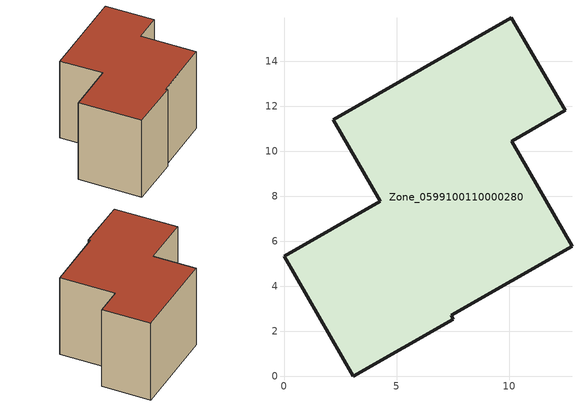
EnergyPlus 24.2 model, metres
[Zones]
Zone_0599100110000280
 floor ground (C_G): 4.27,7.79 2.18,11.39 10.1,15.94 12.5,11.81 10.12,10.46 12.79,5.78 7.43,2.71 7.52,2.53 3.07,0 0,5.33 z0
 wall outside (C_F): 3.07,0 7.52,2.53 7.43,2.71 12.79,5.78 10.12,10.46 12.5,11.81 10.1,15.94 2.18,11.39 4.27,7.79 0,5.33 3.07,0 z0:8.25
 roof outside (C_R): 4.27,7.79 0,5.33 3.07,0 7.52,2.53 7.43,2.71 12.79,5.78 10.12,10.46 12.5,11.81 10.1,15.94 2.18,11.39 z8.25
[BUILDING]
Pand.0599100110000280: North Axis=0; Terrain=City; Loads Convergence Tolerance Value=0.04; Temperature Convergence Tolerance Value=0.4; Solar Distribution=FullExterior; Maximum Number of Warmup Days=25; Minimum Number of Warmup Days=1
[Site:Location]
Rotterdam.The.Hague.AP_ZH_NLD Design_Conditions: Latitude=51.96; Longitude=4.45; Time Zone=1; Elevation=-4.5
[SITE:GROUNDTEMPERATURE:BUILDINGSURFACE]
18, 18, 18, 18, 18, 18, 18, 18, 18, 18, 18, 18
[MATERIAL] Thermal Absorptance=0.9; Solar Absorptance=0.7; Visible Absorptance=0.7
Name | Roughness | Thickness | Conductivity | Density | Specific Heat
G.D.2015-2018 | MediumSmooth | 0.15 | 0.0428571 | 540 | 1210
F.D.2015-2018 | Rough | 0.3 | 0.0666667 | 1920 | 840
R.D.2015-2018 | MediumRough | 0.2 | 0.0333333 | 1500 | 1000
[CONSTRUCTION]
C_G: G.D.2015-2018
C_F: F.D.2015-2018
C_R: R.D.2015-2018
[ZONE]
Zone_0599100110000280: Type=1; Multiplier=1; Ceiling Height=Autocalculate; Volume=Autocalculate; Floor Area=autocalculate; Part of Total Floor Area=Yes
[ZONEINFILTRATION:DESIGNFLOWRATE]
Infil_Zone_0599100110000280: Zone or ZoneList or Space or SpaceList=Zone_0599100110000280; Schedule=AlwaysOn; Design Flow Rate Calculation Method=Flow/Area; Flow Rate per Floor Area=0.0021; Constant Term Coefficient=1; Temperature Term Coefficient=0; Velocity Term Coefficient=0; Velocity Squared Term Coefficient=0
[HVACTEMPLATE:ZONE:IDEALLOADSAIRSYSTEM]
Zone_0599100110000280: Maximum Heating Supply Air Temperature=50; Minimum Cooling Supply Air Temperature=13; Maximum Heating Supply Air Humidity Ratio=0.0156; Minimum Cooling Supply Air Humidity Ratio=0.0077; Heating Limit=NoLimit; Cooling Limit=NoLimit; Dehumidification Control Type=ConstantSensibleHeatRatio; Cooling Sensible Heat Ratio=0.7; Dehumidification Setpoint=60; Humidification Control Type=None; Humidification Setpoint=30; Outdoor Air Method=None; Outdoor Air Flow Rate per Person=0.00944; Outdoor Air Flow Rate per Zone Floor Area=0; Outdoor Air Flow Rate per Zone=0; Demand Controlled Ventilation Type=None; Outdoor Air Economizer Type=NoEconomizer; Heat Recovery Type=None; Sensible Heat Recovery Effectiveness=0.7; Latent Heat Recovery Effectiveness=0.65
[ZONECONTROL:THERMOSTAT]
ThermostatControl_Zone_0599100110000280: Zone or ZoneList=Zone_0599100110000280; Control Type Schedule=DualSetpointControlType; Control 1=Thermostat_Zone_0599100110000280; Temperature Difference Between Cutout And Setpoint=0
[THERMOSTATSETPOINT:DUALSETPOINT]
Thermostat_Zone_0599100110000280: Heating Setpoint Temperature Schedule=HeatingSetpoint_Zone_0599100110000280; Cooling Setpoint Temperature Schedule=CoolingSetpoint_Zone_0599100110000280
[SCHEDULE:COMPACT]
HeatingSetpoint_Zone_0599100110000280: Through: 12/31, For: AllDays, Until: 24:00, 21
CoolingSetpoint_Zone_0599100110000280: Through: 12/31, For: AllDays, Until: 24:00, 24
DualSetpointControlType: Through: 12/31, For: AllDays, Until: 24:00, 4
AlwaysOn: Through: 12/31, For: AllDays, Until: 24:00, 1
